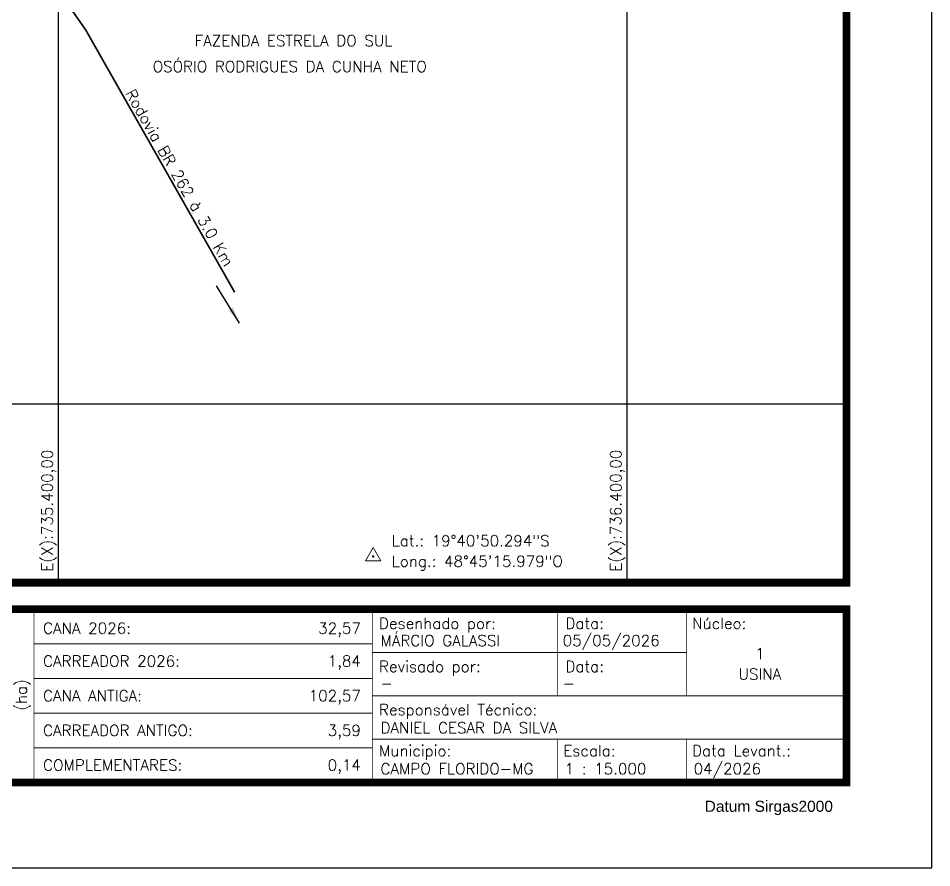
# Model space of a CAD drawing. Extents: x 733786 to 736936, y 7819983 to 7824438.
# Drawn here: x 735329 to 736936, y 7819983 to 7821478 of the extents above; entities that cross this region are included whole.
import ezdxf
from ezdxf.enums import TextEntityAlignment as Align

# ---------------------------------------------------------------- set-up
doc = ezdxf.new("R2010")
doc.units = 0
doc.linetypes.add('LIN0', pattern=[0])
for name, color, linetype in [('ESTRADA', 1, 'Continuous'), ('MALHA', 8, 'Continuous'), ('MARGEM', 5, 'Continuous'), ('TEXTO', 7, 'Continuous'), ('TEXTO CONFORNTANTES', 7, 'Continuous')]:
    doc.layers.add(name, color=color, linetype=linetype)
doc.layers.add('TEXTO_DIVERSOS', color=7, linetype='Continuous', lineweight=5)
doc.styles.add('marcelo', font='arial.ttf')
doc.styles.add('Simplex', font='simplex.shx')
doc.styles.get("Standard").update_dxf_attribs({"font": 'arial.ttf'})
doc.dimstyles.new('ISO-25', dxfattribs={"dimtxt": 2.5, "dimasz": 2.5, "dimexe": 1.25, "dimexo": 0.625, "dimtad": 1, "dimtxsty": 'Standard', "dimcen": 2.5, "dimadec": 0, "dimazin": 0, "dimtfac": 1, "dimtmove": 0, "dimatfit": 3, "dimfxl": 0, "dimarcsym": 0})

msp = doc.modelspace()

# ---------------------------------------------------------------- linework, layer by layer
at = {"layer": 'ESTRADA', "const_width": 3}
msp.add_lwpolyline([(735243.5, 7821662.1), (735293.1, 7821601.9), (735326.6, 7821567.6), (735357.1, 7821544), (735386.9, 7821530.3), (735405.2, 7821518.8), (735447.8, 7821457.9), (735710, 7820995.9)], dxfattribs=at)
at = {"layer": 'MALHA', "linetype": 'ByBlock'}
for points in [[(736400, 7820485), (736400, 7820800), (736400, 7821869.8)], [(735400, 7820485), (735400, 7820800), (735400, 7821519.8)], [(733935.9, 7820800), (734400, 7820800), (736785.9, 7820800)]]:
    msp.add_lwpolyline(points, dxfattribs=at)
at = {"layer": 'MARGEM', "color": 174, "linetype": 'LIN0', "flags": 128}
msp.add_lwpolyline([(736935.9, 7819983.4), (736935.9, 7824438.4), (733785.9, 7824438.4), (733785.9, 7819983.4)], close=True, dxfattribs=at)
at = {"layer": 'MARGEM', "color": 174, "linetype": 'LIN0', "const_width": 13.6, "flags": 128}
for points in [[(736785.9, 7820485), (736785.9, 7824288.4), (733935.9, 7824288.4), (733935.9, 7820485)], [(733935.9, 7820438.4), (736785.9, 7820438.4), (736785.9, 7820133.4), (733935.9, 7820133.4)]]:
    msp.add_lwpolyline(points, close=True, dxfattribs=at)
at = {"layer": 'MARGEM', "color": 174, "linetype": 'LIN0', "const_width": 1.51, "flags": 128}
for points in [[(735357, 7820438.4), (735357, 7820137.1)], [(735952, 7820438.4), (735952, 7820137.1)], [(736277.4, 7820285.9), (736277.4, 7820438.4)], [(736505, 7820285.9), (736505, 7820438.4)], [(735357, 7820377.4), (735952, 7820377.4)], [(735952, 7820362.1), (736505, 7820362.1)], [(735357, 7820316.4), (735952, 7820316.4)], [(735952, 7820285.9), (736786.2, 7820285.9)], [(735357, 7820255.4), (735952, 7820255.4)], [(735952, 7820209.6), (736786.1, 7820209.6)], [(736277.4, 7820209.6), (736277.4, 7820134.1)], [(736505, 7820209.6), (736505, 7820134.1)], [(735357, 7820194.4), (735952, 7820194.4)]]:
    msp.add_lwpolyline(points, dxfattribs=at)
at = {"layer": 'TEXTO', "lineweight": 9, "flags": 128}
msp.add_lwpolyline([(735939.9, 7820523.3), (735967, 7820523.3), (735953.4, 7820546.8)], close=True, dxfattribs=at)
at = {"layer": 'TEXTO', "lineweight": 9, "const_width": 2.12, "flags": 128}
msp.add_lwpolyline([(735952.4, 7820531.2, -1), (735954.5, 7820531.2, -1)], format="xyb", close=True, dxfattribs=at)

# ---------------------------------------------------------------- texts
at = {"layer": 'MALHA', "style": 'Simplex'}
for s, p in [('E(X):735.400,00', (735395.8, 7820504.3)), ('E(X):736.400,00', (736395.9, 7820504.3))]:
    msp.add_text(s, height=19.5, rotation=90, dxfattribs=at).set_placement(p, align=Align.BOTTOM_LEFT)
at = {"layer": 'MARGEM', "color": 7, "linetype": 'Continuous', "lineweight": 9}
for s, style, p in [('Desenhado por:', 'Simplex', (735963.8, 7820423.2)), ('Data:', 'Simplex', (736291.7, 7820423.2)), ('Núcleo:', 'Simplex', (736514.5, 7820423.2)), ('Revisado por:', 'Simplex', (735963.8, 7820347.3)), ('Data:', 'Simplex', (736291.7, 7820347.3)), ('Responsável Técnico:', 'Simplex', (735963.8, 7820271.3)), ('Municipio:', 'Simplex', (735963.8, 7820199.1)), ('Escala:', 'Simplex', (736287.9, 7820199.1)), ('Data Levant.:', 'Simplex', (736514.5, 7820199.1)), ('Datum Sirgas2000', 'marcelo', (736536.6, 7820101.3))]:
    msp.add_text(s, height=19.5, dxfattribs=dict(at, style=style)).set_placement(p, align=Align.TOP_LEFT)
at = {"layer": 'MARGEM', "color": 7, "linetype": 'Continuous', "style": 'Simplex'}
for s, p in [('CANA 2026:', (735372.9, 7820414.6)), ('MÁRCIO GALASSI', (735966.4, 7820392.9)), ('05/05/2026', (736286.9, 7820392.8)), ('CARREADOR 2026:', (735372.9, 7820356.8)), ('-', (735966.4, 7820317.3)), ('-', (736286.9, 7820317.3)), ('CANA ANTIGA:', (735372.9, 7820295.8)), ('CARREADOR ANTIGO:', (735372.9, 7820234.8)), ('DANIEL CESAR DA SILVA', (735966.4, 7820239.5)), ('COMPLEMENTARES:', (735372.9, 7820173.8)), ('CAMPO FLORIDO-MG', (735966.4, 7820167.3)), ('1 : 15.000', (736290.4, 7820167.3)), ('04/2026', (736517.1, 7820167.3))]:
    msp.add_text(s, height=19.5, dxfattribs=at).set_placement(p, align=Align.TOP_LEFT)
for s, p in [('32,57', (735932, 7820414.6)), ('1,84', (735932, 7820356.8)), ('102,57', (735932, 7820295.8)), ('3,59', (735932, 7820234.8)), ('0,14', (735932, 7820173.8))]:
    msp.add_text(s, height=19.5, dxfattribs=at).set_placement(p, align=Align.TOP_RIGHT)
for s, p in [('1', (736633.7, 7820360.1)), ('USINA', (736633.7, 7820324.1))]:
    msp.add_text(s, height=19.5, dxfattribs=at).set_placement(p, align=Align.MIDDLE_CENTER)
msp.add_text('(ha)', height=19.5, rotation=90, dxfattribs=at).set_placement((735334.6, 7820287.4), align=Align.MIDDLE_CENTER)
at = {"layer": 'TEXTO', "linetype": 'ByBlock', "style": 'Simplex'}
for s, p in [('Lat.: 19°40\'50.294"S', (735986.2, 7820549.1, 985.2)), ('Long.: 48°45\'15.979"O', (735986.2, 7820512.9, 985.2))]:
    msp.add_text(s, height=19.5, dxfattribs=at).set_placement(p)
at = {"layer": 'TEXTO CONFORNTANTES', "linetype": 'ByBlock', "style": 'Simplex'}
for s, p in [('FAZENDA ESTRELA DO SUL', (735639.6, 7821429)), ('OSÓRIO RODRIGUES DA CUNHA NETO', (735565.7, 7821383.4))]:
    msp.add_text(s, height=19.5, dxfattribs=at).set_placement(p)
at = {"layer": 'TEXTO_DIVERSOS', "linetype": 'Continuous', "style": 'Simplex'}
msp.add_text('Rodovia BR 262 à 3.0 Km', height=19.5, rotation=299.732, dxfattribs=at).set_placement((735517, 7821346.1))

# ---------------------------------------------------------------- leaders
at = {"layer": 'TEXTO'}
msp.add_leader([(735718.7, 7820941.5), (735678.2, 7821007.4)], dimstyle='ISO-25', override={"dimasz": 30, "dimzin": 0}, dxfattribs=at)

doc.saveas('drawing.dxf')
